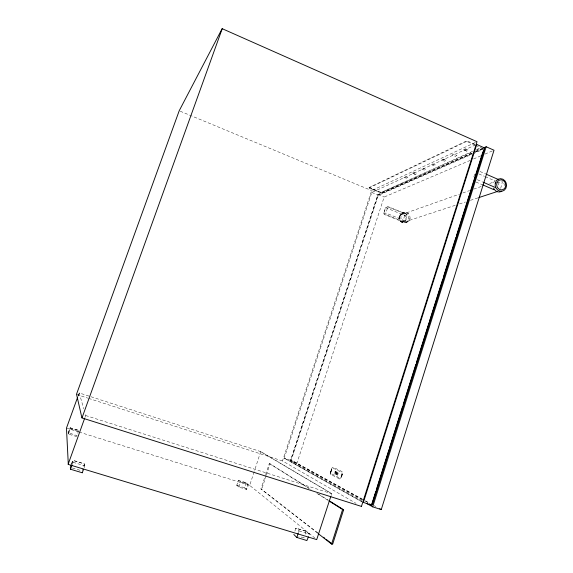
<?xml version="1.0" encoding="UTF-8"?>
<svg xmlns="http://www.w3.org/2000/svg" width="573" height="573" viewBox="0 0 573 573"><rect width="100%" height="100%" fill="white"/><g stroke="black" fill="none" stroke-linecap="round" stroke-linejoin="round"><path stroke-width="0.43" stroke-dasharray="2.87 2.15" d="M475.053 144.389L466.823 140.786L369.256 187.428L369.091 187.923L380.644 192.714L472.431 151.931M406.851 215.584L406.859 214.746L405.949 213.973L388.48 206.781L386.059 207.333L385.357 208.157L383.889 212.64L383.86 213.793L384.755 214.567L402.189 221.694L404.66 221.199L405.355 220.376L406.809 215.892M294.887 531.128L295.74 528.564L296.334 528.249L305.918 531.157L309.262 533.886L308.704 536.027M362.38 499.412L290.783 459.983M369.091 187.865L380.644 192.714M78.164 395.585L79.368 392.992L260.758 451.624L331.459 493.468L331.094 495.581M309.262 533.886L309.248 534.33L305.76 531.221L295.919 528.306M363.404 502.628L284.215 458.156L371.805 192.471L475.038 145.141M317.85 532.876L260.916 488.977L265.371 475.447M398.958 218.177L399.388 216.386L401.028 214.76L459.474 194.14M236.986 485.618L236.756 485.13L238.719 480.461C243.761 482.581 251.705 482.165 246.361 489.335L246.068 489.363M399.596 217.009C399.961 213.006 405.734 210.907 408.528 213.844M248.009 484.429L240.173 481.979L238.282 480.711L245.967 482.824L248.023 484.357L246.376 489.313L238.64 487.057L236.799 485.116M71.46 463.894L72.578 460.785L73.301 460.413L84.202 463.729L84.818 465.742L84.131 467.754M68.352 432.901L70.171 427.859L78.558 430.323L70.142 427.816L68.266 432.651L76.947 435.666M410.046 218.299C409.724 222.209 403.908 224.372 401.114 221.436M68.624 434.069L70.171 427.859M78.723 430.538L76.911 435.566M71.618 463.886L73.244 460.513L84.417 463.994L83.264 467.418M317.643 533.198L260.908 488.862M238.74 486.993L240.173 481.979M246.168 482.946L244.556 487.773L246.376 489.313M260.694 451.667L254.412 471.035M341.988 474.165L341.365 476.457M342.31 473.835L341.895 475.74M335.699 471.629C333.142 480.045 338.894 466.902 335.499 473.627L335.821 471.694L335.119 471.335L334.761 473.756L334.288 473.892L334.782 474.15L335.606 471.579M330.521 472.202L331.703 468.549M330.958 471.923L331.867 469.108M306.032 531.379L304.893 535.032M475.325 142.469L371.648 190.587L282.475 460.936L356.019 503.338M472.231 153.22L377.822 194.892L290.568 460.32L362.387 500.043M362.523 499.262L291.263 460.098L378.252 195.414L472.353 154.087M472.632 151.301L380.637 192.657M403.242 221.665L383.86 213.793L385.858 213.041L387.857 206.925L406.243 214.23L406.859 214.746L404.746 215.477L385.844 207.713L383.874 212.948M404.746 215.477L402.783 221.529M369.098 187.923L466.68 141.409L466.959 140.8M500.687 188.395L502.442 181.62L498.997 182.816L498.009 186.383M473.878 176.871L474.91 173.619M465.233 148.858L468.506 150.262L466.694 151.107L463.45 149.646L466.694 151.107M455.249 156.286L456.96 155.484L453.78 154.094L452.076 154.903L455.263 156.257M442.936 159.108L446.059 160.426L442.936 159.108L441.339 159.846L444.44 161.185L446.059 160.426M422.981 168.283L425.947 169.551L424.5 170.21L421.549 168.942L422.996 168.254M432.694 163.821L435.724 165.124L434.205 165.819L431.183 164.515L432.701 163.792M412.41 173.146L413.778 172.494L416.678 173.726L415.296 174.378L412.41 173.146L415.296 174.378M298.404 532.675L299.027 530.892L295.954 528.292L295.704 528.607L295.954 528.292M361.842 500.802L290.475 461.093L378.094 194.541L472.252 152.905M470.24 160.368L384.146 197.048L296.929 463.185L290.475 461.093M265.636 474.616L269.26 463.715L270.041 463.815L311.032 489.428M266.173 475.705L261.718 489.227M266.452 474.867L270.005 463.844M254.133 471.865L249.678 485.388L314.778 537.932M82.154 470.519L82.992 468.191M84.274 467.74L84.818 465.742M84.976 417.373L85.692 415.525L84.94 412.947M72.313 464.173L73.065 462.296L72.914 460.499M77.928 396.423L79.396 392.935M341.501 476.815L341.866 475.733A3.839 1.368 -73.5 0 0 341.787 471.457L333.285 467.274A3.725 1.289 -73.4 0 0 330.979 470.225L330.965 470.376A3.725 1.289 -73.4 0 0 330.986 474.501L339.424 478.913A3.839 1.368 -73.5 0 0 341.845 475.891A3.839 1.368 -73.5 0 1 339.395 478.899M304.07 537.99L304.077 537.546M371.805 192.507L377.822 194.892M385.844 207.713L386.059 207.333M404.66 221.199L405.398 220.075M369.256 187.428L380.766 192.242M495.273 180.423L493.761 182.264A6.339 5.658 75.7 0 0 493.052 184.549M463.442 149.682L465.24 148.822M476.693 149.489L480.761 147.676M476.492 150.126L481.37 147.963M475.526 151.458L482.896 148.199M475.49 151.781L482.81 148.55M471.694 153.8L377.722 195.235L378.252 195.414M475.776 152.003L483.132 148.758M473.169 153.729L482.982 149.417M473.52 158.972L480.905 155.827M485.002 154.08L492.379 150.935M402.167 213.285L403.02 212.977M403.371 212.855L404.23 212.547M462.834 192.958L469.552 190.587M473.742 189.111L481.299 186.447M489.693 183.489L493.89 182.006M455.234 205.313L403.736 222.202L401.458 222.066L399.99 220.999M459.453 203.931L465.362 201.997M470.433 200.335L478.025 197.843M269.425 463.621L309.334 488.654M68.416 433.94L68.266 432.651M260.822 451.739L331.631 493.625M299.027 530.892L309.262 534M303.941 537.832L298.841 536.349M291.206 460.09L290.733 459.926M290.568 460.32L284.208 458.257M282.475 460.936L88.564 398.364M73.065 462.296L84.732 465.835M249.627 485.324L79.454 432.164M244.556 487.773L236.785 485.36M85.692 415.525L331.645 493.69M70.257 428.848L78.68 431.426M404.889 220.834L385.858 213.041M387.412 206.81L387.857 206.925M72.42 467.991L81.645 470.777M76.811 436.619L68.581 434.155L68.323 433.632M66.64 428.153L78.601 431.892M76.675 394.525L87.719 398.092M180.237 111.226L371.648 190.587M378.094 194.541L384.146 197.048M475.97 182.013L482.38 184.778M477.388 179.743L482.23 181.834M479.988 171.499L485.911 174.034M478.849 173.92L484.436 176.341M485.238 176.685L494.814 180.846M474.852 145.033L466.68 141.409M475.662 145.392L481.327 147.898M365.366 500.866L369.263 503.015M374.241 505.701L375.802 506.561M365.424 501.067L368.604 502.843M361.728 501.654L284.201 458.156M498.009 182.228L498.997 182.816M318.516 494.076L328.358 500.222M316.883 493.382L328.214 500.465M337.877 472.689L338.091 473.112A1.354 0.48 -73.5 0 1 338.056 473.728L337.812 474.573A1.404 0.494 -73.5 0 1 337.533 475.089A1.354 0.48 -73.5 0 1 337.296 475.282L337.031 475.346A2.106 0.745 -73.5 0 1 336.788 474.96L336.924 474.551A1.755 0.616 -73.5 0 0 337.182 475.031L337.769 473.026A1.905 0.673 -73.5 0 0 337.382 473.155L337.511 472.746A2.571 0.91 -73.5 0 1 337.884 472.668M330.958 474.494L330.965 474.501A3.725 1.289 -73.4 0 1 330.936 470.369M400.498 220.705L401.136 221.457M79.196 392.949L83.744 408.778M341.637 475.626A2.958 1.06 -73.5 0 0 341.58 472.324L333.092 468.127A2.872 0.996 -73.4 0 0 331.316 470.397L331.309 470.519A2.872 0.996 -73.4 0 0 331.294 473.692L339.76 478.075A2.958 1.06 -73.5 0 0 341.601 475.74M503.81 183.224A6.339 5.658 75.7 0 1 504.383 185.623M337.031 472.983C336.423 476.636 335.613 471.973 337.031 472.983M406.551 178.31L403.729 177.114L405.025 176.52L407.861 177.716L406.544 178.339M336.301 472.832L336.229 472.99A1.468 0.516 -73.5 0 0 336.1 473.327A1.368 0.48 -73.5 0 0 335.95 474.573L336.372 474.874A1.39 0.487 -73.5 0 0 337.125 473.448A1.361 0.48 -73.5 0 0 337.182 472.546L336.766 472.252A1.332 0.466 -73.5 0 0 336.301 472.832M399.223 216.802A3.925 3.624 74.9 0 0 403.12 222.281A3.925 3.624 74.9 0 0 405.469 216.107A3.925 3.624 74.9 0 0 399.223 216.802M401.007 215.942A4.985 4.591 75 0 0 406.658 222.26A4.985 4.591 75 0 0 408.735 214.066A4.985 4.591 75 0 0 401.007 215.942M399.71 216.393A4.964 4.577 75 0 0 405.347 222.682A4.964 4.577 75 0 0 407.417 214.524A4.964 4.577 75 0 0 399.71 216.393"/><path stroke-width="0.86" d="M361.491 506.432L81.925 417.903L76.517 394.21L179.22 110.725L222.152 28.664L477.001 141.689L361.434 506.453M293.827 534.451L296.735 537.424L306.877 540.54L308.432 536.88M329.217 500.781L343.614 509.769L332.605 544.329L331.523 544.006L318.108 533.549M82.297 472.789L70.472 469.223L70.364 467.432L71.331 464.66M330.822 496.419L316.711 539.601L68.309 464.438L66.468 428.117L77.627 397.254M68.13 464.331L84.675 418.211M70.572 469.23L72.033 464.961M82.011 417.889L222.238 28.65M296.9 537.445L298.161 533.42M331.588 544.021L342.611 509.49L328.966 500.938M483.949 148.4L484.636 148.758L372.386 504.727L371.712 504.426L375.752 491.62M366.498 503.395L372.708 506.847L381.267 509.569L494.019 150.233L486.169 146.752L483.712 147.841M376.289 489.915L388.938 449.791M389.475 448.086L402.669 406.257M403.206 404.552L415.862 364.428M416.399 362.723L429.048 322.599M429.585 320.894L442.779 279.065M443.316 277.361L455.972 237.236M456.509 235.532L469.158 195.414M469.695 193.703L482.889 151.874M372.708 506.847L486.169 146.752M83.565 469.323L82.261 472.754M476.743 144.403L363.389 502.392L371.662 505.2L484.464 147.941L476.664 144.396M371.777 505.207L369.406 503.918M478.87 197.563L497.443 191.475M342.611 509.49L343.621 509.805M482.674 184.843L493.876 189.67M483.032 182.178L495.122 187.4M486.42 174.299L498.489 179.542M379.706 508.709L381.267 509.569M323.466 537.238L324.87 538.334M326.273 539.422L331.889 543.784M501.239 191.489A6.339 5.658 75.7 0 1 493.597 188.188M497.228 179.535A6.339 5.658 75.7 0 1 498.331 179.399M496.977 182.744A5.064 4.512 75.8 0 0 501.876 189.864A5.064 4.512 75.8 0 0 504.77 181.942A5.064 4.512 75.8 0 0 496.977 182.744M495.301 183.031A6.367 5.68 75.7 0 0 502.335 191.167A6.367 5.68 75.7 0 0 504.863 180.731A6.367 5.68 75.7 0 0 495.301 183.031"/></g></svg>
